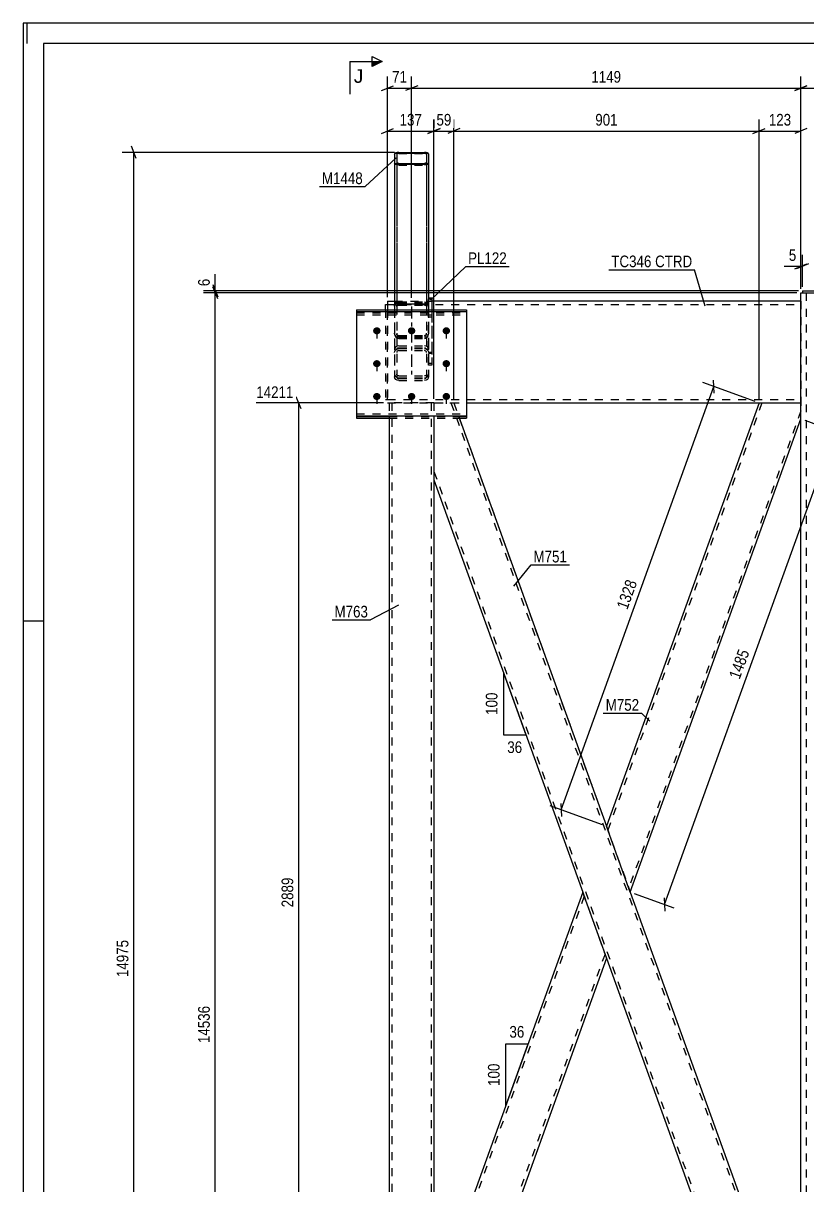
# Model space of a CAD drawing. Header units: millimetres. Extents: x -212 to 629, y -168 to 426.
# Drawn here: x -212 to -19.1, y 140.2 to 426.1 of the extents above; entities that cross this region are included whole.
import ezdxf

# ---------------------------------------------------------------- set-up
doc = ezdxf.new("R2010")
doc.units = ezdxf.units.MM
doc.linetypes.add('DXK_LINE_DOT2', pattern=[3.9198, 1.9599, -1.9599])
doc.linetypes.add('DXK_LINE_DOT3', pattern=[5.9187, 2.979, -0.9799, 0.9799, -0.9799])
doc.styles.add('Arial', font='ARIAL.TTF', dxfattribs={"height": 0.2})
doc.styles.add('Arial Narrow', font='ARIALN.TTF', dxfattribs={"height": 0.2})

# ---------------------------------------------------------------- blocks, each defined once
blk = doc.blocks.new('Unknown-284936395-1134')
at = {"color": 5, "linetype": 'Continuous'}
for p, q in [((628.96, 426.1), (-212.04, 426.1)), ((-212.04, 426.1), (-212.04, -167.9)), ((-211.04, 421.1), (-211.04, 426.1)), ((623.96, 421.1), (-207.04, 421.1)), ((-207.04, 421.1), (-207.04, -162.9)), ((-207.04, 279.1), (-212.04, 279.1))]:
    blk.add_line(p, q, dxfattribs=at)
blk = doc.blocks.new('Part-284936395-17691 - 1225')
at = {"color": 7, "linetype": 'DXK_LINE_DOT2'}
for p, q in [((-111.05, 332.75), (-122.05, 332.75)), ((-122.05, 332.75), (-122.05, 329.6)), ((-121.38, 332.75), (-121.38, 92.02)), ((-111.72, 332.75), (-111.72, 92.02)), ((-111.05, 332.75), (-111.05, 313.87)), ((-111.05, 110.99), (-111.05, 92.02)), ((-122.05, 92.02), (-111.05, 92.02))]:
    blk.add_line(p, q, dxfattribs=at)
at = {"color": 2, "linetype": 'Continuous'}
for p, q in [((-122.05, 329.6), (-122.05, 92.02)), ((-111.05, 313.87), (-111.05, 110.99))]:
    blk.add_line(p, q, dxfattribs=at)
blk = doc.blocks.new('Bolt-284936395-1231 - 1225')
at = {"color": 1, "linetype": 'DXK_LINE_DOT2'}
for p, q in [((-125.09, 350.57), (-125.09, 348.2)), ((-116.55, 350.57), (-116.55, 348.2)), ((-108.01, 350.57), (-108.01, 348.2)), ((-125.09, 342.54), (-125.09, 340.17)), ((-108.01, 342.54), (-108.01, 340.17)), ((-125.09, 334.51), (-125.09, 332.15)), ((-116.55, 334.51), (-116.55, 332.15)), ((-108.01, 334.51), (-108.01, 332.15))]:
    blk.add_line(p, q, dxfattribs=at)
blk = doc.blocks.new('Part-284936395-1233 - 1225')
at = {"color": 2, "linetype": 'Continuous'}
for p, q in [((-20.83, 29.27), (-20.83, 359.83)), ((-20.83, 359.83), (-20.42, 359.83)), ((-19.51, 359.83), (-18.17, 359.83))]:
    blk.add_line(p, q, dxfattribs=at)
at = {"color": 7, "linetype": 'DXK_LINE_DOT2'}
for p, q in [((-20.83, 359.83), (-19.51, 359.83)), ((-20.42, 359.83), (-19.51, 359.83)), ((-19.5, 359.83), (-19.5, 29.27))]:
    blk.add_line(p, q, dxfattribs=at)
blk = doc.blocks.new('Part-284936395-1387 - 1225')
at = {"color": 2, "linetype": 'Continuous'}
for p, q in [((-20.42, 360.33), (-3.17, 360.33)), ((-20.42, 360.33), (-20.42, 359.83)), ((20.42, 360.33), (3.16, 360.33)), ((20.42, 360.33), (20.42, 359.83)), ((-20.42, 359.83), (-19.51, 359.83)), ((20.42, 359.83), (19.51, 359.83))]:
    blk.add_line(p, q, dxfattribs=at)
at = {"color": 7, "linetype": 'DXK_LINE_DOT2'}
for p, q in [((-3.17, 360.33), (3.16, 360.33)), ((-19.51, 359.83), (19.51, 359.83))]:
    blk.add_line(p, q, dxfattribs=at)
blk = doc.blocks.new('Part-284936395-1442 - 1225')
at = {"color": 2, "linetype": 'Continuous'}
for p, q in [((-122.97, 355.64), (-122.97, 356.91)), ((-122.97, 356.91), (-122.47, 356.91))]:
    blk.add_line(p, q, dxfattribs=at)
at = {"color": 7, "linetype": 'DXK_LINE_DOT2'}
for p, q in [((-122.97, 355.64), (-122.97, 333.58)), ((-122.47, 333.58), (-122.47, 356.91)), ((-122.97, 333.58), (-122.47, 333.58))]:
    blk.add_line(p, q, dxfattribs=at)
blk = doc.blocks.new('Part-284936395-1478 - 1225')
at = {"color": 2, "linetype": 'Continuous'}
for p, q in [((-122.47, 357.75), (-120.72, 357.75)), ((-122.47, 357.75), (-122.47, 355.64)), ((-20.83, 357.75), (-111.55, 357.75)), ((-103.01, 332.75), (-20.83, 332.75))]:
    blk.add_line(p, q, dxfattribs=at)
at = {"color": 7, "linetype": 'DXK_LINE_DOT2'}
for p, q in [((-120.72, 357.75), (-111.55, 357.75)), ((-20.83, 357.75), (-20.83, 332.75)), ((-122.47, 356.91), (-20.83, 356.91)), ((-122.47, 355.64), (-122.47, 332.75)), ((-122.47, 333.58), (-122.47, 333.64)), ((-122.47, 333.58), (-20.83, 333.58)), ((-122.47, 332.75), (-103.01, 332.75))]:
    blk.add_line(p, q, dxfattribs=at)
blk = doc.blocks.new('Part-284936395-1494 - 1225')
at = {"color": 7, "linetype": 'DXK_LINE_DOT2'}
for p, q in [((-111.05, 332.75), (-111.05, 329.6)), ((-111.05, 332.75), (-106.16, 332.75)), ((-106.87, 332.75), (-20.83, 94.08)), ((-106.16, 332.75), (-69.52, 231.09)), ((-111.05, 315.84), (-30.36, 92.02)), ((-68.64, 228.65), (-62.79, 212.43)), ((-74.48, 212.43), (-68.64, 196.21)), ((-20.83, 96.05), (-20.83, 92.02)), ((-31.07, 92.02), (-20.83, 92.02))]:
    blk.add_line(p, q, dxfattribs=at)
at = {"color": 2, "linetype": 'Continuous'}
for p, q in [((-111.05, 329.6), (-111.05, 313.87)), ((-105.03, 329.6), (-68.64, 228.65)), ((-111.05, 313.87), (-74.48, 212.43)), ((-62.79, 212.43), (-20.83, 96.05)), ((-68.64, 196.21), (-31.07, 92.02))]:
    blk.add_line(p, q, dxfattribs=at)
blk = doc.blocks.new('Part-284936395-1499 - 1225')
at = {"color": 2, "linetype": 'Continuous'}
for p, q in [((-31.11, 332.75), (-68.64, 228.65)), ((-20.83, 331.25), (-20.84, 332.75)), ((-62.79, 212.43), (-20.83, 328.82)), ((-62.79, 212.43), (-68.64, 228.65))]:
    blk.add_line(p, q, dxfattribs=at)
at = {"color": 7, "linetype": 'DXK_LINE_DOT2'}
for p, q in [((-30.4, 332.75), (-68.28, 227.67)), ((-31.11, 332.75), (-20.84, 332.75)), ((-20.84, 332.75), (-20.83, 332)), ((-20.83, 328.82), (-20.83, 332)), ((-20.83, 330.78), (-63.14, 213.42)), ((-63.14, 213.42), (-63.17, 213.49))]:
    blk.add_line(p, q, dxfattribs=at)
blk = doc.blocks.new('Part-284936395-1504 - 1225')
at = {"color": 7, "linetype": 'DXK_LINE_DOT2'}
for p, q in [((-119.72, 357.49), (-120.1, 357.4)), ((-119.72, 357.49), (-113.39, 357.49)), ((-113, 357.4), (-113.39, 357.49)), ((-120.64, 356.83), (-120.72, 356.42)), ((-120.72, 356.42), (-120.72, 339.19)), ((-120.22, 356.42), (-120.18, 356.63)), ((-120.22, 356.42), (-120.22, 339.19)), ((-120.18, 356.63), (-120.07, 356.8)), ((-120.07, 356.8), (-119.91, 356.91)), ((-119.91, 356.91), (-119.72, 356.95)), ((-119.72, 356.95), (-113.39, 356.95)), ((-113.39, 356.95), (-113.19, 356.91)), ((-113.19, 356.91), (-113.03, 356.8)), ((-113.03, 356.8), (-112.92, 356.63)), ((-112.92, 356.63), (-112.89, 356.42)), ((-112.89, 356.42), (-112.89, 339.19)), ((-112.39, 356.42), (-112.46, 356.83)), ((-112.39, 356.42), (-112.39, 339.19)), ((-120.72, 349.68), (-120.64, 349.27)), ((-120.18, 349.48), (-120.22, 349.68)), ((-120.07, 349.31), (-120.18, 349.48)), ((-119.91, 349.19), (-120.07, 349.31)), ((-119.72, 349.15), (-119.91, 349.19)), ((-119.72, 349.15), (-113.39, 349.15)), ((-113.19, 349.19), (-113.39, 349.15)), ((-113.03, 349.31), (-113.19, 349.19)), ((-112.92, 349.48), (-113.03, 349.31)), ((-112.89, 349.68), (-112.92, 349.48)), ((-112.46, 349.27), (-112.39, 349.68)), ((-120.43, 345.81), (-120.1, 346.01)), ((-120.1, 348.7), (-119.91, 348.66)), ((-120.1, 346.01), (-119.72, 346.09)), ((-119.91, 348.66), (-119.72, 348.62)), ((-119.72, 348.62), (-113.39, 348.62)), ((-119.72, 346.09), (-113.39, 346.09)), ((-113.39, 348.62), (-113, 348.7)), ((-113.39, 346.09), (-113, 346.01)), ((-113, 346.01), (-112.68, 345.81)), ((-120.72, 345.15), (-120.64, 345.51)), ((-120.64, 345.51), (-120.43, 345.81)), ((-120.18, 345.33), (-120.22, 345.15)), ((-120.07, 345.48), (-120.18, 345.33)), ((-119.91, 345.58), (-120.07, 345.48)), ((-119.72, 345.62), (-119.91, 345.58)), ((-119.72, 345.62), (-113.39, 345.62)), ((-113.19, 345.58), (-113.39, 345.62)), ((-113.03, 345.48), (-113.19, 345.58)), ((-112.92, 345.33), (-113.03, 345.48)), ((-112.89, 345.15), (-112.92, 345.33)), ((-112.68, 345.81), (-112.46, 345.51)), ((-112.46, 345.51), (-112.39, 345.15)), ((-120.64, 338.83), (-120.72, 339.19)), ((-120.43, 338.53), (-120.64, 338.83)), ((-120.1, 338.33), (-120.43, 338.53)), ((-120.22, 339.19), (-120.18, 339.01)), ((-120.18, 339.01), (-120.07, 338.86)), ((-119.72, 338.25), (-120.1, 338.33)), ((-120.07, 338.86), (-119.91, 338.76)), ((-119.91, 338.76), (-119.72, 338.72)), ((-119.72, 338.72), (-113.39, 338.72)), ((-119.72, 338.25), (-113.39, 338.25)), ((-113.39, 338.72), (-113.19, 338.76)), ((-113, 338.33), (-113.39, 338.25)), ((-113.19, 338.76), (-113.03, 338.86)), ((-113.03, 338.86), (-112.92, 339.01)), ((-112.68, 338.53), (-113, 338.33)), ((-112.92, 339.01), (-112.89, 339.19)), ((-112.46, 338.83), (-112.68, 338.53)), ((-112.39, 339.19), (-112.46, 338.83))]:
    blk.add_line(p, q, dxfattribs=at)
at = {"color": 7, "linetype": 'DXK_LINE_DOT3'}
blk.add_line((-116.55, 356.47), (-116.55, 338.75), dxfattribs=at)
at = {"color": 7, "linetype": 'DXK_LINE_DOT2'}
for centre, start, end in [((-119.68, 356.46), 114.32, 159.2417), ((-113.43, 356.46), 20.7583, 65.68), ((-119.68, 349.64), 200.7583, 245.68), ((-113.43, 349.64), 294.32, 339.2417)]:
    blk.add_arc(centre, 1.03, start, end, dxfattribs=at)
blk = doc.blocks.new('Part-284936395-1506 - 1225')
at = {"color": 7, "linetype": 'DXK_LINE_DOT2'}
for p, q in [((-120.1, 357.54), (-119.72, 357.62)), ((-119.72, 357.62), (-113.39, 357.62)), ((-113.39, 357.62), (-113, 357.54)), ((-120.72, 355.64), (-120.72, 339.84)), ((-120.18, 356.77), (-120.22, 356.57)), ((-120.22, 356.57), (-120.22, 339.84)), ((-120.07, 356.94), (-120.18, 356.77)), ((-119.91, 357.06), (-120.07, 356.94)), ((-119.72, 357.1), (-119.91, 357.06)), ((-119.72, 357.1), (-113.39, 357.1)), ((-113.19, 357.06), (-113.39, 357.1)), ((-113.03, 356.94), (-113.19, 357.06)), ((-112.92, 356.77), (-113.03, 356.94)), ((-112.89, 356.57), (-112.92, 356.77)), ((-112.89, 356.57), (-112.89, 339.84)), ((-112.39, 356.57), (-112.39, 339.84)), ((-120.64, 349.46), (-120.72, 349.87)), ((-120.22, 349.87), (-120.18, 349.67)), ((-120.18, 349.67), (-120.07, 349.49)), ((-119.72, 348.81), (-120.1, 348.89)), ((-120.07, 349.49), (-119.91, 349.38)), ((-119.91, 349.38), (-119.72, 349.34)), ((-119.72, 349.34), (-113.39, 349.34)), ((-119.72, 348.81), (-113.39, 348.81)), ((-113.39, 349.34), (-113.19, 349.38)), ((-113, 348.89), (-113.39, 348.81)), ((-113.19, 349.38), (-113.03, 349.49)), ((-113.03, 349.49), (-112.92, 349.67)), ((-112.92, 349.67), (-112.89, 349.87)), ((-112.39, 349.87), (-112.46, 349.46)), ((-120.64, 346.19), (-120.72, 345.83)), ((-120.43, 346.5), (-120.64, 346.19)), ((-120.1, 346.7), (-120.43, 346.5)), ((-120.22, 345.83), (-120.18, 346.01)), ((-120.18, 346.01), (-120.07, 346.16)), ((-119.72, 346.77), (-120.1, 346.7)), ((-120.07, 346.16), (-119.91, 346.27)), ((-119.91, 346.27), (-119.72, 346.3)), ((-119.72, 346.77), (-113.39, 346.77)), ((-119.72, 346.3), (-113.39, 346.3)), ((-113, 346.7), (-113.39, 346.77)), ((-113.39, 346.3), (-113.19, 346.27)), ((-113.19, 346.27), (-113.03, 346.16)), ((-113.03, 346.16), (-112.92, 346.01)), ((-112.68, 346.5), (-113, 346.7)), ((-112.92, 346.01), (-112.89, 345.83)), ((-112.46, 346.19), (-112.68, 346.5)), ((-112.39, 345.83), (-112.46, 346.19)), ((-120.72, 339.84), (-120.64, 339.48)), ((-120.64, 339.48), (-120.43, 339.17)), ((-120.43, 339.17), (-120.1, 338.97)), ((-120.18, 339.66), (-120.22, 339.84)), ((-120.07, 339.51), (-120.18, 339.66)), ((-120.1, 338.97), (-119.72, 338.89)), ((-119.91, 339.4), (-120.07, 339.51)), ((-119.72, 339.37), (-119.91, 339.4)), ((-119.72, 339.37), (-113.39, 339.37)), ((-119.72, 338.89), (-113.39, 338.89)), ((-113.19, 339.4), (-113.39, 339.37)), ((-113.39, 338.89), (-113, 338.97)), ((-113.03, 339.51), (-113.19, 339.4)), ((-112.92, 339.66), (-113.03, 339.51)), ((-113, 338.97), (-112.68, 339.17)), ((-112.89, 339.84), (-112.92, 339.66)), ((-112.68, 339.17), (-112.46, 339.48)), ((-112.46, 339.48), (-112.39, 339.84))]:
    blk.add_line(p, q, dxfattribs=at)
at = {"color": 2, "linetype": 'Continuous'}
for p, q in [((-120.72, 356.57), (-120.64, 356.97)), ((-120.72, 356.57), (-120.72, 355.64)), ((-112.46, 356.97), (-112.39, 356.57))]:
    blk.add_line(p, q, dxfattribs=at)
at = {"color": 7, "linetype": 'DXK_LINE_DOT2'}
for centre, start, end in [((-119.68, 356.6), 114.1353, 141.6793), ((-113.42, 356.6), 38.3207, 65.8647), ((-119.68, 349.83), 200.9282, 245.8647), ((-113.42, 349.83), 294.1353, 339.0718)]:
    blk.add_arc(centre, 1.03, start, end, dxfattribs=at)
at = {"color": 2, "linetype": 'Continuous'}
for centre, start, end in [((-119.68, 356.6), 141.6793, 159.0718), ((-113.42, 356.6), 20.9282, 38.3207)]:
    blk.add_arc(centre, 1.03, start, end, dxfattribs=at)
blk = doc.blocks.new('Part-284936395-1513 - 1225')
at = {"color": 2, "linetype": 'Continuous'}
for p, q in [((-130.09, 355.64), (-130.09, 329.6)), ((-130.09, 355.64), (-103.01, 355.64)), ((-130.09, 355.2), (-103.01, 355.2)), ((-103.01, 355.64), (-103.01, 329.6)), ((-130.09, 329.6), (-103.01, 329.6))]:
    blk.add_line(p, q, dxfattribs=at)
at = {"color": 7, "linetype": 'DXK_LINE_DOT2'}
blk.add_line((-130.09, 330.03), (-103.01, 330.03), dxfattribs=at)
blk = doc.blocks.new('Bolt-284936395-1514 - 1225')
at = {"linetype": 'Continuous'}
for points in [[(-125.09, 351.34), (-124.9, 351.32), (-124.72, 351.27), (-124.55, 351.18), (-124.41, 351.06), (-124.3, 350.91), (-124.22, 350.74), (-124.18, 350.57), (-124.18, 350.39), (-124.22, 350.21), (-124.3, 350.04), (-124.41, 349.9), (-124.55, 349.78), (-124.72, 349.68), (-124.9, 349.63), (-125.09, 349.61), (-125.28, 349.63), (-125.47, 349.68), (-125.63, 349.78), (-125.77, 349.9), (-125.89, 350.04), (-125.97, 350.21), (-126.01, 350.39), (-126.01, 350.57), (-125.97, 350.74), (-125.89, 350.91), (-125.77, 351.06), (-125.63, 351.18), (-125.47, 351.27), (-125.28, 351.32)], [(-116.55, 351.34), (-116.36, 351.32), (-116.18, 351.27), (-116.01, 351.18), (-115.87, 351.06), (-115.76, 350.91), (-115.68, 350.74), (-115.64, 350.57), (-115.64, 350.39), (-115.68, 350.21), (-115.76, 350.04), (-115.87, 349.9), (-116.01, 349.78), (-116.18, 349.68), (-116.36, 349.63), (-116.55, 349.61), (-116.74, 349.63), (-116.92, 349.68), (-117.09, 349.78), (-117.23, 349.9), (-117.35, 350.04), (-117.42, 350.21), (-117.46, 350.39), (-117.46, 350.57), (-117.42, 350.74), (-117.35, 350.91), (-117.23, 351.06), (-117.09, 351.18), (-116.92, 351.27), (-116.74, 351.32)], [(-108.01, 351.34), (-107.82, 351.32), (-107.64, 351.27), (-107.47, 351.18), (-107.33, 351.06), (-107.22, 350.91), (-107.14, 350.74), (-107.1, 350.57), (-107.1, 350.39), (-107.14, 350.21), (-107.22, 350.04), (-107.33, 349.9), (-107.47, 349.78), (-107.64, 349.68), (-107.82, 349.63), (-108.01, 349.61), (-108.2, 349.63), (-108.38, 349.68), (-108.55, 349.78), (-108.69, 349.9), (-108.8, 350.04), (-108.88, 350.21), (-108.92, 350.39), (-108.92, 350.57), (-108.88, 350.74), (-108.8, 350.91), (-108.69, 351.06), (-108.55, 351.18), (-108.38, 351.27), (-108.2, 351.32)], [(-125.09, 343.27), (-124.9, 343.25), (-124.72, 343.19), (-124.55, 343.1), (-124.41, 342.98), (-124.3, 342.83), (-124.22, 342.67), (-124.18, 342.49), (-124.18, 342.31), (-124.22, 342.13), (-124.3, 341.97), (-124.41, 341.82), (-124.55, 341.7), (-124.72, 341.61), (-124.9, 341.55), (-125.09, 341.53), (-125.28, 341.55), (-125.47, 341.61), (-125.63, 341.7), (-125.77, 341.82), (-125.89, 341.97), (-125.97, 342.13), (-126.01, 342.31), (-126.01, 342.49), (-125.97, 342.67), (-125.89, 342.83), (-125.77, 342.98), (-125.63, 343.1), (-125.47, 343.19), (-125.28, 343.25)], [(-108.01, 343.27), (-107.82, 343.25), (-107.64, 343.19), (-107.47, 343.1), (-107.33, 342.98), (-107.22, 342.83), (-107.14, 342.67), (-107.1, 342.49), (-107.1, 342.31), (-107.14, 342.13), (-107.22, 341.97), (-107.33, 341.82), (-107.47, 341.7), (-107.64, 341.61), (-107.82, 341.55), (-108.01, 341.53), (-108.2, 341.55), (-108.38, 341.61), (-108.55, 341.7), (-108.69, 341.82), (-108.8, 341.97), (-108.88, 342.13), (-108.92, 342.31), (-108.92, 342.49), (-108.88, 342.67), (-108.8, 342.83), (-108.69, 342.98), (-108.55, 343.1), (-108.38, 343.19), (-108.2, 343.25)], [(-125.09, 335.19), (-124.9, 335.17), (-124.72, 335.12), (-124.55, 335.02), (-124.41, 334.9), (-124.3, 334.76), (-124.22, 334.59), (-124.18, 334.41), (-124.18, 334.23), (-124.22, 334.06), (-124.3, 333.89), (-124.41, 333.74), (-124.55, 333.62), (-124.72, 333.53), (-124.9, 333.48), (-125.09, 333.46), (-125.28, 333.48), (-125.47, 333.53), (-125.63, 333.62), (-125.77, 333.74), (-125.89, 333.89), (-125.97, 334.06), (-126.01, 334.23), (-126.01, 334.41), (-125.97, 334.59), (-125.89, 334.76), (-125.77, 334.9), (-125.63, 335.02), (-125.47, 335.12), (-125.28, 335.17)], [(-116.55, 335.19), (-116.36, 335.17), (-116.18, 335.12), (-116.01, 335.02), (-115.87, 334.9), (-115.76, 334.76), (-115.68, 334.59), (-115.64, 334.41), (-115.64, 334.23), (-115.68, 334.06), (-115.76, 333.89), (-115.87, 333.74), (-116.01, 333.62), (-116.18, 333.53), (-116.36, 333.48), (-116.55, 333.46), (-116.74, 333.48), (-116.92, 333.53), (-117.09, 333.62), (-117.23, 333.74), (-117.35, 333.89), (-117.42, 334.06), (-117.46, 334.23), (-117.46, 334.41), (-117.42, 334.59), (-117.35, 334.76), (-117.23, 334.9), (-117.09, 335.02), (-116.92, 335.12), (-116.74, 335.17)], [(-108.01, 335.19), (-107.82, 335.17), (-107.64, 335.12), (-107.47, 335.02), (-107.33, 334.9), (-107.22, 334.76), (-107.14, 334.59), (-107.1, 334.41), (-107.1, 334.23), (-107.14, 334.06), (-107.22, 333.89), (-107.33, 333.74), (-107.47, 333.62), (-107.64, 333.53), (-107.82, 333.48), (-108.01, 333.46), (-108.2, 333.48), (-108.38, 333.53), (-108.55, 333.62), (-108.69, 333.74), (-108.8, 333.89), (-108.88, 334.06), (-108.92, 334.23), (-108.92, 334.41), (-108.88, 334.59), (-108.8, 334.76), (-108.69, 334.9), (-108.55, 335.02), (-108.38, 335.12), (-108.2, 335.17)]]:
    blk.add_hatch(color=1, dxfattribs=at).paths.add_polyline_path(points)
at = {"color": 1, "linetype": 'Continuous'}
for p, q in [((-125.09, 351.26), (-125.09, 349.01)), ((-116.55, 351.26), (-116.55, 349.01)), ((-108.01, 351.26), (-108.01, 349.01)), ((-125.09, 343.19), (-125.09, 340.94)), ((-108.01, 343.19), (-108.01, 340.94)), ((-125.09, 335.11), (-125.09, 332.86)), ((-116.55, 335.11), (-116.55, 332.86)), ((-108.01, 335.11), (-108.01, 332.86))]:
    blk.add_line(p, q, dxfattribs=at)
blk = doc.blocks.new('Part-284936395-1515 - 1225')
at = {"color": 7, "linetype": 'DXK_LINE_DOT2'}
for p, q in [((-130.09, 354.89), (-130.09, 329.6)), ((-130.09, 354.89), (-103.01, 354.89)), ((-103.01, 354.89), (-103.01, 329.6)), ((-130.09, 354.44), (-103.01, 354.44)), ((-122.05, 329.44), (-104.97, 329.44)), ((-122.05, 328.99), (-104.81, 328.99))]:
    blk.add_line(p, q, dxfattribs=at)
at = {"color": 2, "linetype": 'Continuous'}
for p, q in [((-130.09, 329.6), (-130.09, 328.99)), ((-130.09, 329.44), (-122.05, 329.44)), ((-130.09, 328.99), (-122.05, 328.99)), ((-104.97, 329.44), (-103.01, 329.44)), ((-104.81, 328.99), (-103.01, 328.99)), ((-103.01, 329.6), (-103.01, 328.99))]:
    blk.add_line(p, q, dxfattribs=at)
blk = doc.blocks.new('Part-284936395-1540 - 1225')
at = {"color": 2, "linetype": 'Continuous'}
for p, q in [((-112.39, 358.59), (-111.55, 358.59)), ((-112.39, 358.41), (-112.39, 355.64)), ((-111.55, 358.59), (-111.55, 355.64))]:
    blk.add_line(p, q, dxfattribs=at)
at = {"color": 7, "linetype": 'DXK_LINE_DOT2'}
for p, q in [((-112.39, 358.59), (-112.39, 358.41)), ((-112.39, 355.64), (-112.39, 342.43)), ((-111.55, 355.64), (-111.55, 342.43)), ((-112.39, 354.4), (-111.55, 354.4)), ((-112.39, 345.19), (-111.55, 345.19)), ((-111.55, 342.43), (-112.39, 342.43))]:
    blk.add_line(p, q, dxfattribs=at)
blk = doc.blocks.new('Part-284936395-1541 - 1225')
at = {"color": 7, "linetype": 'DXK_LINE_DOT2'}
for p, q in [((-112.39, 342.03), (-112.39, 358.37)), ((-112.39, 358.37), (-111.55, 358.37)), ((-111.55, 358.37), (-111.55, 342.03)), ((-112.39, 353.93), (-111.55, 353.93)), ((-111.55, 344.89), (-112.39, 344.89)), ((-111.55, 342.03), (-112.39, 342.03))]:
    blk.add_line(p, q, dxfattribs=at)
blk = doc.blocks.new('Part-284936395-17692 - 1225')
at = {"color": 2, "linetype": 'Continuous'}
for p, q in [((-74.48, 212.43), (-111.05, 110.99)), ((-73.77, 210.47), (-74.48, 212.43)), ((-73.77, 210.47), (-68.64, 196.21)), ((-68.64, 196.21), (-106.2, 92.02)), ((-111.05, 110.99), (-111.05, 92.02))]:
    blk.add_line(p, q, dxfattribs=at)
at = {"color": 7, "linetype": 'DXK_LINE_DOT2'}
for p, q in [((-74.43, 212.28), (-73.77, 210.47)), ((-74.13, 211.45), (-111.05, 109.02)), ((-68.99, 197.2), (-69.02, 197.27)), ((-68.99, 197.2), (-106.91, 92.02)), ((-111.05, 92.02), (-106.2, 92.02))]:
    blk.add_line(p, q, dxfattribs=at)
blk = doc.blocks.new('Part-284936395-17693 - 1225')
at = {"color": 2, "linetype": 'Continuous'}
for p, q in [((-120.64, 394.13), (-120.72, 394)), ((-120.72, 394), (-120.72, 357.45)), ((-120.72, 391.82), (-120.64, 391.69)), ((-120.43, 394.25), (-120.64, 394.13)), ((-120.64, 391.69), (-120.43, 391.58)), ((-120.1, 394.32), (-120.43, 394.25)), ((-120.22, 394), (-120.18, 394.07)), ((-120.22, 394), (-120.22, 391.82)), ((-120.18, 391.76), (-120.22, 391.82)), ((-120.18, 394.07), (-120.07, 394.12)), ((-120.07, 391.7), (-120.18, 391.76)), ((-119.72, 394.35), (-120.1, 394.32)), ((-120.07, 394.12), (-119.91, 394.16)), ((-119.91, 391.66), (-120.07, 391.7)), ((-119.91, 394.16), (-119.72, 394.18)), ((-119.72, 391.65), (-119.91, 391.66)), ((-119.72, 394.35), (-113.39, 394.35)), ((-119.72, 394.18), (-113.39, 394.18)), ((-119.72, 391.65), (-113.39, 391.65)), ((-113, 394.32), (-113.39, 394.35)), ((-113.39, 394.18), (-113.19, 394.16)), ((-113.19, 391.66), (-113.39, 391.65)), ((-113.19, 394.16), (-113.03, 394.12)), ((-113.03, 391.7), (-113.19, 391.66)), ((-113.03, 394.12), (-112.92, 394.07)), ((-112.92, 391.76), (-113.03, 391.7)), ((-112.68, 394.25), (-113, 394.32)), ((-112.92, 394.07), (-112.89, 394)), ((-112.89, 391.82), (-112.92, 391.76)), ((-112.89, 394), (-112.89, 391.82)), ((-112.46, 394.13), (-112.68, 394.25)), ((-112.68, 391.58), (-112.46, 391.69)), ((-112.39, 394), (-112.46, 394.13)), ((-112.46, 391.69), (-112.39, 391.82)), ((-112.39, 394), (-112.39, 358.41)), ((-120.43, 391.58), (-120.1, 391.5)), ((-120.1, 391.5), (-119.72, 391.48)), ((-119.72, 391.48), (-113.39, 391.48)), ((-113.39, 391.48), (-113, 391.5)), ((-113, 391.5), (-112.68, 391.58)), ((-120.64, 357.32), (-120.72, 357.45)), ((-120.43, 357.21), (-120.64, 357.32)), ((-112.46, 357.32), (-112.68, 357.21)), ((-112.39, 357.45), (-112.46, 357.32)), ((-120.1, 357.13), (-120.43, 357.21)), ((-119.72, 357.11), (-120.1, 357.13)), ((-119.72, 357.11), (-113.39, 357.11)), ((-113, 357.13), (-113.39, 357.11)), ((-112.68, 357.21), (-113, 357.13))]:
    blk.add_line(p, q, dxfattribs=at)
at = {"color": 7, "linetype": 'DXK_LINE_DOT2'}
for p, q in [((-120.22, 391.82), (-120.22, 357.45)), ((-112.89, 391.82), (-112.89, 357.45)), ((-120.72, 357.75), (-112.39, 357.75)), ((-120.72, 357.62), (-120.22, 357.62)), ((-120.22, 357.45), (-120.18, 357.38)), ((-120.18, 357.38), (-120.07, 357.33)), ((-120.07, 357.33), (-119.91, 357.29)), ((-113.19, 357.29), (-113.03, 357.33)), ((-113.03, 357.33), (-112.92, 357.38)), ((-112.92, 357.38), (-112.89, 357.45)), ((-112.89, 357.62), (-112.39, 357.62)), ((-112.39, 358.41), (-112.39, 357.45)), ((-119.91, 357.29), (-119.72, 357.28)), ((-119.72, 357.28), (-113.39, 357.28)), ((-113.39, 357.28), (-113.19, 357.29))]:
    blk.add_line(p, q, dxfattribs=at)
blk = doc.blocks.new('Part-284936395-17694 - 1225')
at = {"color": 7, "linetype": 'DXK_LINE_DOT2'}
for p, q in [((-120.72, 393.9), (-120.64, 394.04)), ((-120.72, 393.9), (-120.72, 357.15)), ((-120.64, 394.04), (-120.43, 394.16)), ((-120.43, 394.16), (-120.1, 394.24)), ((-120.18, 393.97), (-120.22, 393.9)), ((-120.22, 393.9), (-120.22, 357.15)), ((-120.07, 394.03), (-120.18, 393.97)), ((-120.1, 394.24), (-119.72, 394.26)), ((-119.91, 394.07), (-120.07, 394.03)), ((-119.72, 394.08), (-119.91, 394.07)), ((-119.72, 394.26), (-113.39, 394.26)), ((-119.72, 394.08), (-113.39, 394.08)), ((-113.39, 394.26), (-113, 394.24)), ((-113.19, 394.07), (-113.39, 394.08)), ((-113.03, 394.03), (-113.19, 394.07)), ((-112.92, 393.97), (-113.03, 394.03)), ((-113, 394.24), (-112.68, 394.16)), ((-112.89, 393.9), (-112.92, 393.97)), ((-112.89, 393.9), (-112.89, 357.15)), ((-112.68, 394.16), (-112.46, 394.04)), ((-112.46, 394.04), (-112.39, 393.9)), ((-112.39, 393.9), (-112.39, 357.15)), ((-120.64, 391.45), (-120.72, 391.59)), ((-120.43, 391.34), (-120.64, 391.45)), ((-120.1, 391.26), (-120.43, 391.34)), ((-120.22, 391.59), (-120.18, 391.52)), ((-120.18, 391.52), (-120.07, 391.47)), ((-119.72, 391.23), (-120.1, 391.26)), ((-120.07, 391.47), (-119.91, 391.43)), ((-119.91, 391.43), (-119.72, 391.41)), ((-119.72, 391.41), (-113.39, 391.41)), ((-119.72, 391.23), (-113.39, 391.23)), ((-113.39, 391.41), (-113.19, 391.43)), ((-113, 391.26), (-113.39, 391.23)), ((-113.19, 391.43), (-113.03, 391.47)), ((-113.03, 391.47), (-112.92, 391.52)), ((-112.68, 391.34), (-113, 391.26)), ((-112.92, 391.52), (-112.89, 391.59)), ((-112.46, 391.45), (-112.68, 391.34)), ((-112.39, 391.59), (-112.46, 391.45)), ((-120.72, 357.75), (-112.39, 357.75)), ((-120.72, 357.48), (-120.22, 357.48)), ((-112.89, 357.48), (-112.39, 357.48)), ((-120.72, 357.15), (-120.64, 357.01)), ((-120.64, 357.01), (-120.43, 356.89)), ((-120.43, 356.89), (-120.1, 356.82)), ((-120.18, 357.08), (-120.22, 357.15)), ((-120.07, 357.02), (-120.18, 357.08)), ((-120.1, 356.82), (-119.72, 356.79)), ((-119.91, 356.98), (-120.07, 357.02)), ((-119.72, 356.97), (-119.91, 356.98)), ((-119.72, 356.97), (-113.39, 356.97)), ((-119.72, 356.79), (-113.39, 356.79)), ((-113.19, 356.98), (-113.39, 356.97)), ((-113.39, 356.79), (-113, 356.82)), ((-113.03, 357.02), (-113.19, 356.98)), ((-112.92, 357.08), (-113.03, 357.02)), ((-113, 356.82), (-112.68, 356.89)), ((-112.89, 357.15), (-112.92, 357.08)), ((-112.68, 356.89), (-112.46, 357.01)), ((-112.46, 357.01), (-112.39, 357.15))]:
    blk.add_line(p, q, dxfattribs=at)
blk = doc.blocks.new('StraightDimension-284936395-30073 - 1225')
at = {"color": 7, "linetype": 'Continuous'}
for p, q in [((-116.55, 358.62), (-116.55, 412.99)), ((-20.83, 360.83), (-20.83, 412.99)), ((-115.05, 410.74), (-118.05, 409.54)), ((-116.55, 410.14), (-20.83, 410.14)), ((-22.33, 409.54), (-19.33, 410.74))]:
    blk.add_line(p, q, dxfattribs=at)
at = {"color": 0}
blk.add_wipeout([(-64.44, 410.89), (-64.44, 415.09), (-72.95, 415.09), (-72.95, 410.89)], dxfattribs=at)
at = {"color": 3, "style": 'Arial Narrow'}
blk.add_text('1149', height=2.863, dxfattribs=at).set_placement((-72.35, 411.49))
blk = doc.blocks.new('StraightDimension-284936395-25230 - 1225')
at = {"color": 7, "linetype": 'Continuous'}
for p, q in [((-106.16, 333.75), (-106.16, 402.44)), ((-31.11, 333.75), (-31.11, 402.44)), ((-104.66, 400.19), (-107.66, 398.99)), ((-106.16, 399.59), (-31.11, 399.59)), ((-32.61, 398.99), (-29.61, 400.19))]:
    blk.add_line(p, q, dxfattribs=at)
at = {"color": 0}
blk.add_wipeout([(-65.29, 400.34), (-65.29, 404.54), (-71.98, 404.54), (-71.98, 400.34)], dxfattribs=at)
at = {"color": 3, "style": 'Arial Narrow'}
blk.add_text('901', height=2.863, dxfattribs=at).set_placement((-71.38, 400.94))
blk = doc.blocks.new('StraightDimension-284936395-25047 - 1225')
at = {"color": 7, "linetype": 'Continuous'}
for p, q in [((-184.24, 392.85), (-185.44, 395.85)), ((-120.72, 394.35), (-187.69, 394.35)), ((-184.84, -2.08), (-184.84, 394.35))]:
    blk.add_line(p, q, dxfattribs=at)
at = {"color": 0}
blk.add_wipeout([(-185.59, 201.3), (-189.79, 201.3), (-189.79, 190.96), (-185.59, 190.96)], dxfattribs=at)
at = {"color": 3, "style": 'Arial Narrow'}
blk.add_text('14975', height=2.863, rotation=90.0002, dxfattribs=at).set_placement((-186.19, 191.56))
blk = doc.blocks.new('StraightDimension-284936395-25078 - 1225')
at = {"color": 7, "linetype": 'Continuous'}
for p, q in [((-123.47, 332.75), (-154.74, 332.75)), ((-143.7, 331.25), (-144.9, 334.25)), ((-144.3, 92.02), (-144.3, 332.75)), ((-123.05, 92.02), (-154.74, 92.02)), ((-144.9, 93.52), (-143.7, 90.52))]:
    blk.add_line(p, q, dxfattribs=at)
at = {"color": 0, "linetype": 'Continuous'}
blk.add_wipeout([(-145, 333.35), (-145, 337.55), (-155.34, 337.55), (-155.34, 333.35)], dxfattribs=at)
at = {"color": 0}
blk.add_wipeout([(-145.05, 216.64), (-149.25, 216.64), (-149.25, 208.12), (-145.05, 208.12)], dxfattribs=at)
at = {"color": 3, "linetype": 'Continuous', "style": 'Arial Narrow'}
blk.add_text('14211', height=2.863, dxfattribs=at).set_placement((-154.74, 333.95))
at = {"color": 3, "style": 'Arial Narrow'}
blk.add_text('2889', height=2.863, rotation=90.0002, dxfattribs=at).set_placement((-145.65, 208.72))
blk = doc.blocks.new('StraightDimension-284936395-1787 - 1225')
at = {"color": 7, "linetype": 'Continuous'}
for p, q in [((-20.83, 360.83), (-20.83, 369.17)), ((-20.42, 361.33), (-20.42, 369.17)), ((-22.33, 365.72), (-19.33, 366.92)), ((-18.92, 366.92), (-21.92, 365.72)), ((-20.83, 366.32), (-20.42, 366.32))]:
    blk.add_line(p, q, dxfattribs=at)
at = {"color": 0}
blk.add_wipeout([(-21.36, 367.07), (-21.36, 371.27), (-24.39, 371.27), (-24.39, 367.07)], dxfattribs=at)
at = {"color": 7, "linetype": 'Continuous'}
blk.add_line((-20.83, 366.32), (-24.91, 366.32), dxfattribs=at)
blk.add_line((-20.83, 366.32), (-24.91, 366.32), dxfattribs=at)
at = {"color": 3, "style": 'Arial Narrow'}
blk.add_text('5', height=2.86, dxfattribs=at).set_placement((-23.79, 367.67))
blk = doc.blocks.new('StraightDimension-284936395-1924 - 1225')
at = {"color": 7, "linetype": 'Continuous'}
for p, q in [((-21.42, 360.33), (-167.68, 360.33)), ((-165.43, 361.83), (-164.23, 358.83)), ((-164.23, 358.33), (-165.43, 361.33)), ((-164.83, 359.83), (-164.83, 360.33)), ((-21.83, 359.83), (-167.68, 359.83))]:
    blk.add_line(p, q, dxfattribs=at)
at = {"color": 0}
blk.add_wipeout([(-165.58, 363.88), (-169.78, 363.88), (-169.78, 360.85), (-165.58, 360.85)], dxfattribs=at)
at = {"color": 7, "linetype": 'Continuous'}
blk.add_line((-164.83, 360.33), (-164.83, 364.41), dxfattribs=at)
blk.add_line((-164.83, 360.33), (-164.83, 364.41), dxfattribs=at)
at = {"color": 3, "style": 'Arial Narrow'}
blk.add_text('6', height=2.86, rotation=90.0002, dxfattribs=at).set_placement((-166.18, 361.45))
blk = doc.blocks.new('StraightDimension-284936395-1943 - 1225')
at = {"color": 7, "linetype": 'Continuous'}
for p, q in [((-164.23, 358.33), (-165.43, 361.33)), ((-21.83, 359.83), (-167.68, 359.83)), ((-164.83, 0), (-164.83, 359.83))]:
    blk.add_line(p, q, dxfattribs=at)
at = {"color": 0}
blk.add_wipeout([(-165.58, 185.08), (-169.78, 185.08), (-169.78, 174.74), (-165.58, 174.74)], dxfattribs=at)
at = {"color": 3, "style": 'Arial Narrow'}
blk.add_text('14536', height=2.863, rotation=90.0002, dxfattribs=at).set_placement((-166.18, 175.34))
blk = doc.blocks.new('StraightDimension-284936395-24830 - 1225')
at = {"color": 7, "linetype": 'Continuous'}
for p, q in [((-32.05, 333.08), (-44.93, 337.73)), ((-42.19, 335.14), (-42.3, 338.37)), ((-79.77, 232.66), (-42.24, 336.76)), ((-69.58, 228.99), (-82.45, 233.63)), ((-79.83, 234.28), (-79.71, 231.05))]:
    blk.add_line(p, q, dxfattribs=at)
at = {"color": 0}
blk.add_wipeout([(-60.27, 288.97), (-64.22, 290.39), (-67.11, 282.39), (-63.16, 280.96)], dxfattribs=at)
at = {"color": 3, "style": 'Arial Narrow'}
blk.add_text('1328', height=2.863, rotation=70.1759, dxfattribs=at).set_placement((-63.52, 281.73))
blk = doc.blocks.new('StraightDimension-284936395-25166 - 1225')
at = {"color": 7, "linetype": 'Continuous'}
for p, q in [((-19.89, 328.48), (-10.15, 324.97)), ((-12.35, 324.17), (-12.46, 327.4)), ((-54.36, 209.39), (-12.41, 325.78)), ((-61.85, 212.09), (-52.11, 208.58)), ((-54.42, 211.01), (-54.31, 207.78))]:
    blk.add_line(p, q, dxfattribs=at)
at = {"color": 0}
blk.add_wipeout([(-32.65, 271.85), (-36.6, 273.27), (-39.49, 265.26), (-35.53, 263.84)], dxfattribs=at)
at = {"color": 3, "style": 'Arial Narrow'}
blk.add_text('1485', height=2.863, rotation=70.1759, dxfattribs=at).set_placement((-35.9, 264.61))
blk = doc.blocks.new('AngleDimension-284936395-25188 - 1225')
at = {"color": 7, "linetype": 'Continuous'}
for p, q in [((-93.94, 266.4), (-88.44, 251.16)), ((-93.94, 266.4), (-93.94, 251.16)), ((-91.84, 260.59), (-88.44, 251.16)), ((-93.94, 251.16), (-88.44, 251.16))]:
    blk.add_line(p, q, dxfattribs=at)
at = {"color": 0}
for points in [[(-94.84, 262.12), (-99.04, 262.12), (-99.04, 255.44), (-94.84, 255.44)], [(-88.76, 246.06), (-88.76, 250.26), (-93.62, 250.26), (-93.62, 246.06)]]:
    blk.add_wipeout(points, dxfattribs=at)
at = {"color": 3, "style": 'Arial Narrow'}
blk.add_text('100', height=2.863, rotation=90.0002, dxfattribs=at).set_placement((-95.44, 256.04))
blk.add_text('36', height=2.863, dxfattribs=at).set_placement((-93.02, 246.66))
blk = doc.blocks.new('AngleDimension-284936395-25202 - 1225')
at = {"color": 7, "linetype": 'Continuous'}
for p, q in [((-93.41, 175.17), (-87.91, 175.17)), ((-93.41, 159.93), (-87.91, 175.17)), ((-93.41, 159.93), (-93.41, 175.17)), ((-87.91, 175.17), (-87.91, 175.17))]:
    blk.add_line(p, q, dxfattribs=at)
at = {"color": 0}
for points in [[(-88.23, 176.07), (-88.23, 180.27), (-93.09, 180.27), (-93.09, 176.07)], [(-94.31, 170.9), (-98.51, 170.9), (-98.51, 164.21), (-94.31, 164.21)]]:
    blk.add_wipeout(points, dxfattribs=at)
at = {"color": 3, "style": 'Arial Narrow'}
blk.add_text('36', height=2.863, dxfattribs=at).set_placement((-92.49, 176.67))
blk.add_text('100', height=2.863, rotation=90.0002, dxfattribs=at).set_placement((-94.91, 164.81))
blk = doc.blocks.new('StraightDimension-284936395-25229 - 1225')
at = {"color": 7, "linetype": 'Continuous'}
for p, q in [((-31.11, 333.75), (-31.11, 402.44)), ((-20.83, 360.83), (-20.83, 402.44)), ((-32.61, 398.99), (-29.61, 400.19)), ((-31.11, 399.59), (-20.83, 399.59)), ((-19.33, 400.19), (-22.33, 398.99))]:
    blk.add_line(p, q, dxfattribs=at)
at = {"color": 0}
blk.add_wipeout([(-22.63, 400.34), (-22.63, 404.54), (-29.31, 404.54), (-29.31, 400.34)], dxfattribs=at)
at = {"color": 3, "style": 'Arial Narrow'}
blk.add_text('123', height=2.863, dxfattribs=at).set_placement((-28.71, 400.94))
blk = doc.blocks.new('StraightDimension-284936395-25231 - 1225')
at = {"color": 7, "linetype": 'Continuous'}
for p, q in [((-111.05, 333.75), (-111.05, 402.44)), ((-106.16, 333.75), (-106.16, 402.44)), ((-112.55, 398.99), (-109.55, 400.19)), ((-111.05, 399.59), (-106.16, 399.59)), ((-104.66, 400.19), (-107.66, 398.99))]:
    blk.add_line(p, q, dxfattribs=at)
at = {"color": 0}
blk.add_wipeout([(-106.18, 400.34), (-106.18, 404.54), (-111.03, 404.54), (-111.03, 400.34)], dxfattribs=at)
at = {"color": 3, "style": 'Arial Narrow'}
blk.add_text('59', height=2.863, dxfattribs=at).set_placement((-110.43, 400.94))
blk = doc.blocks.new('StraightDimension-284936395-25232 - 1225')
at = {"color": 7, "linetype": 'Continuous'}
for p, q in [((-122.47, 358.75), (-122.47, 402.44)), ((-111.05, 333.75), (-111.05, 402.44)), ((-123.97, 398.99), (-120.97, 400.19)), ((-122.47, 399.59), (-111.05, 399.59)), ((-109.55, 400.19), (-112.55, 398.99))]:
    blk.add_line(p, q, dxfattribs=at)
at = {"color": 0}
blk.add_wipeout([(-113.42, 400.34), (-113.42, 404.54), (-120.1, 404.54), (-120.1, 400.34)], dxfattribs=at)
at = {"color": 3, "style": 'Arial Narrow'}
blk.add_text('137', height=2.863, dxfattribs=at).set_placement((-119.5, 400.94))
blk = doc.blocks.new('StraightDimension-284936395-30072 - 1225')
at = {"color": 7, "linetype": 'Continuous'}
for p, q in [((-20.83, 360.83), (-20.83, 412.99)), ((20.83, 360.83), (20.83, 412.99)), ((-19.33, 410.74), (-22.33, 409.54)), ((-20.83, 410.14), (20.83, 410.14)), ((19.33, 409.54), (22.33, 410.74))]:
    blk.add_line(p, q, dxfattribs=at)
at = {"color": 0}
blk.add_wipeout([(3.34, 410.89), (3.34, 415.09), (-3.34, 415.09), (-3.34, 410.89)], dxfattribs=at)
at = {"color": 3, "style": 'Arial Narrow'}
blk.add_text('500', height=2.863, dxfattribs=at).set_placement((-2.74, 411.49))
blk = doc.blocks.new('StraightDimension-284936395-30074 - 1225')
at = {"color": 7, "linetype": 'Continuous'}
for p, q in [((-122.47, 358.75), (-122.47, 412.99)), ((-116.55, 358.62), (-116.55, 412.99)), ((-123.97, 409.54), (-120.97, 410.74)), ((-122.47, 410.14), (-116.55, 410.14)), ((-115.05, 410.74), (-118.05, 409.54))]:
    blk.add_line(p, q, dxfattribs=at)
at = {"color": 0}
blk.add_wipeout([(-117.08, 410.89), (-117.08, 415.09), (-121.94, 415.09), (-121.94, 410.89)], dxfattribs=at)
at = {"color": 3, "style": 'Arial Narrow'}
blk.add_text('71', height=2.863, dxfattribs=at).set_placement((-121.34, 411.49))
blk = doc.blocks.new('Mark-284936395-1474 - 1225')
at = {"color": 0}
blk.add_wipeout([(-57.57, 366.11), (-57.57, 369.11), (-67.44, 369.11), (-67.44, 366.11)], dxfattribs=at)
blk.add_wipeout([(-57.57, 366.11), (-57.57, 369.11), (-67.44, 369.11), (-67.44, 366.11)], dxfattribs=at)
blk.add_wipeout([(-47.55, 366.11), (-47.55, 369.11), (-56.67, 369.11), (-56.67, 366.11)], dxfattribs=at)
blk.add_wipeout([(-47.55, 366.11), (-47.55, 369.11), (-56.67, 369.11), (-56.67, 366.11)], dxfattribs=at)
at = {"color": 30, "linetype": 'Continuous'}
for p in [(-68.04, 365.51), (-44.33, 356.53)]:
    blk.add_line(p, (-46.95, 365.51), dxfattribs=at)
at = {"color": 3, "style": 'Arial Narrow'}
for s, p in [('TC346', (-67.44, 366.11)), ('CTRD', (-56.67, 366.11))]:
    blk.add_text(s, height=2.863, dxfattribs=at).set_placement(p)
blk = doc.blocks.new('Mark-284936395-1490 - 1225')
at = {"color": 0}
blk.add_wipeout([(-78.36, 293.53), (-78.36, 296.53), (-86.58, 296.53), (-86.58, 293.53)], dxfattribs=at)
blk.add_wipeout([(-78.36, 293.53), (-78.36, 296.53), (-86.58, 296.53), (-86.58, 293.53)], dxfattribs=at)
at = {"color": 30, "linetype": 'Continuous'}
for p, q in [((-91.38, 287.71), (-87.18, 292.93)), ((-87.18, 292.93), (-77.76, 292.93))]:
    blk.add_line(p, q, dxfattribs=at)
at = {"color": 3, "style": 'Arial Narrow'}
blk.add_text('M751', height=2.863, dxfattribs=at).set_placement((-86.58, 293.53))
blk = doc.blocks.new('Mark-284936395-1495 - 1225')
at = {"color": 0}
blk.add_wipeout([(-60.6, 257.06), (-60.6, 260.06), (-68.82, 260.06), (-68.82, 257.06)], dxfattribs=at)
blk.add_wipeout([(-60.6, 257.06), (-60.6, 260.06), (-68.82, 260.06), (-68.82, 257.06)], dxfattribs=at)
at = {"color": 30, "linetype": 'Continuous'}
for p in [(-69.42, 256.46), (-57.94, 254.52)]:
    blk.add_line(p, (-60, 256.46), dxfattribs=at)
at = {"color": 3, "style": 'Arial Narrow'}
blk.add_text('M752', height=2.863, dxfattribs=at).set_placement((-68.82, 257.06))
blk = doc.blocks.new('Mark-284936395-17709 - 1225')
at = {"color": 0}
blk.add_wipeout([(-128.55, 386.55), (-128.55, 389.55), (-138.6, 389.55), (-138.6, 386.55)], dxfattribs=at)
blk.add_wipeout([(-128.55, 386.55), (-128.55, 389.55), (-138.6, 389.55), (-138.6, 386.55)], dxfattribs=at)
at = {"color": 30, "linetype": 'Continuous'}
for p in [(-120.38, 392.98), (-139.2, 385.95)]:
    blk.add_line(p, (-127.95, 385.95), dxfattribs=at)
at = {"color": 3, "style": 'Arial Narrow'}
blk.add_text('M1448', height=2.863, dxfattribs=at).set_placement((-138.6, 386.55))
blk = doc.blocks.new('Mark-284936395-1536 - 1225')
at = {"color": 0}
blk.add_wipeout([(-93.15, 366.9), (-93.15, 369.9), (-102.65, 369.9), (-102.65, 366.9)], dxfattribs=at)
blk.add_wipeout([(-93.15, 366.9), (-93.15, 369.9), (-102.65, 369.9), (-102.65, 366.9)], dxfattribs=at)
at = {"color": 30, "linetype": 'Continuous'}
for p, q in [((-111.9, 357.97), (-103.25, 366.3)), ((-103.25, 366.3), (-92.55, 366.3))]:
    blk.add_line(p, q, dxfattribs=at)
at = {"color": 3, "style": 'Arial Narrow'}
blk.add_text('PL122', height=2.863, dxfattribs=at).set_placement((-102.65, 366.9))
blk = doc.blocks.new('Mark-284936395-17703 - 1225')
at = {"color": 0}
blk.add_wipeout([(-127.27, 279.99), (-127.27, 282.99), (-135.5, 282.99), (-135.5, 279.99)], dxfattribs=at)
blk.add_wipeout([(-127.27, 279.99), (-127.27, 282.99), (-135.5, 282.99), (-135.5, 279.99)], dxfattribs=at)
at = {"color": 30, "linetype": 'Continuous'}
for p in [(-119.76, 283.02), (-136.1, 279.39)]:
    blk.add_line(p, (-126.67, 279.39), dxfattribs=at)
at = {"color": 3, "style": 'Arial Narrow'}
blk.add_text('M763', height=2.863, dxfattribs=at).set_placement((-135.5, 279.99))
blk = doc.blocks.new('SectionMark-284936395-26285 - 1225')
at = {"linetype": 'Continuous'}
blk.add_hatch(color=6, dxfattribs=at).paths.add_polyline_path([(-126.26, 415.44), (-126.26, 416.69), (-123.76, 416.69)])
at = {"color": 6, "linetype": 'Continuous'}
for p, q in [((-126.26, 415.44), (-126.26, 417.94)), ((-126.26, 417.94), (-123.76, 416.69)), ((-131.76, 416.69), (-123.76, 416.69)), ((-123.76, 416.69), (-126.26, 415.44))]:
    blk.add_line(p, q, dxfattribs=at)
at = {"color": 0, "linetype": 'Continuous'}
blk.add_wipeout([(-128.43, 411.44), (-128.43, 414.94), (-130.76, 414.94), (-130.76, 411.44)], dxfattribs=at)
at = {"color": 6, "linetype": 'Continuous'}
blk.add_line((-131.76, 416.69), (-131.76, 408.69), dxfattribs=at)
at = {"color": 3, "linetype": 'Continuous', "style": 'Arial'}
blk.add_text('J', height=3.34, dxfattribs=at).set_placement((-130.76, 411.44))

msp = doc.modelspace()

# ---------------------------------------------------------------- block references
for name in ['Unknown-284936395-1134', 'Part-284936395-17693 - 1225', 'Part-284936395-17694 - 1225', 'Part-284936395-1233 - 1225', 'Part-284936395-1387 - 1225', 'Part-284936395-1478 - 1225', 'Part-284936395-1506 - 1225', 'Part-284936395-1504 - 1225', 'Part-284936395-1540 - 1225', 'Part-284936395-1541 - 1225', 'Part-284936395-1513 - 1225', 'Part-284936395-1515 - 1225', 'Part-284936395-1442 - 1225', 'Bolt-284936395-1514 - 1225', 'Bolt-284936395-1231 - 1225', 'Part-284936395-17691 - 1225', 'Part-284936395-1494 - 1225', 'Part-284936395-1499 - 1225', 'Part-284936395-17692 - 1225']:
    msp.add_blockref(name, (0, 0))

# ---------------------------------------------------------------- next in the draw order: block references
msp.add_blockref('StraightDimension-284936395-30073 - 1225', (0, 0))

# ---------------------------------------------------------------- next in the draw order: block references
for name in ['StraightDimension-284936395-25230 - 1225', 'StraightDimension-284936395-1787 - 1225']:
    msp.add_blockref(name, (0, 0))

# ---------------------------------------------------------------- next in the draw order: block references
msp.add_blockref('StraightDimension-284936395-25047 - 1225', (0, 0))

# ---------------------------------------------------------------- next in the draw order: block references
for name in ['StraightDimension-284936395-1924 - 1225', 'StraightDimension-284936395-25078 - 1225']:
    msp.add_blockref(name, (0, 0))

# ---------------------------------------------------------------- next in the draw order: block references
msp.add_blockref('StraightDimension-284936395-1943 - 1225', (0, 0))

# ---------------------------------------------------------------- next in the draw order: block references
for name in ['StraightDimension-284936395-25231 - 1225', 'Mark-284936395-1474 - 1225', 'StraightDimension-284936395-24830 - 1225', 'Mark-284936395-17703 - 1225', 'AngleDimension-284936395-25188 - 1225', 'AngleDimension-284936395-25202 - 1225']:
    msp.add_blockref(name, (0, 0))

# ---------------------------------------------------------------- next in the draw order: block references
for name in ['StraightDimension-284936395-25232 - 1225', 'StraightDimension-284936395-25229 - 1225', 'StraightDimension-284936395-25166 - 1225', 'Mark-284936395-1490 - 1225']:
    msp.add_blockref(name, (0, 0))

# ---------------------------------------------------------------- next in the draw order: block references
for name in ['StraightDimension-284936395-30074 - 1225', 'StraightDimension-284936395-30072 - 1225', 'Mark-284936395-1536 - 1225', 'Mark-284936395-1495 - 1225']:
    msp.add_blockref(name, (0, 0))

# ---------------------------------------------------------------- next in the draw order: block references
msp.add_blockref('Mark-284936395-17709 - 1225', (0, 0))

# ---------------------------------------------------------------- next in the draw order: block references
msp.add_blockref('SectionMark-284936395-26285 - 1225', (0, 0))

doc.saveas('drawing.dxf')
